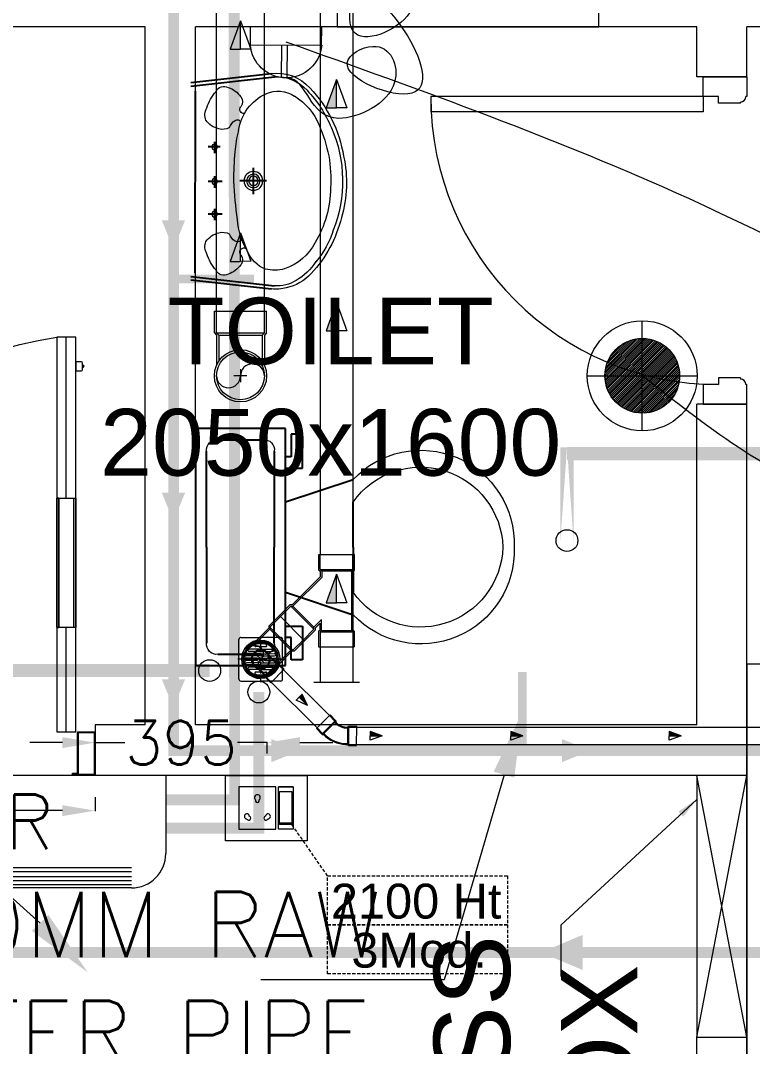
# Model space of a CAD drawing. Extents: x 3505867 to 4040009, y -660366 to -590408.
# Drawn here: x 3517798 to 3519477, y -598861 to -596509 of the extents above; entities that cross this region are included whole.
import ezdxf
from ezdxf import colors
from ezdxf.entities.mleader import LeaderData, LeaderLine
from ezdxf.math import Vec2, Vec3

# ---------------------------------------------------------------- set-up
doc = ezdxf.new("R2010")
doc.units = 0
doc.header["$LTSCALE"] = 6
doc.header["$MEASUREMENT"] = 0
for name, pattern in [('1', [0]), ('AI9-LType1', [1.875, 1.25, -0.625]), ('CENTER2', [1.125, 0.75, -0.125, 0.125, -0.125]), ('CONTINU', [0]), ('DASHED2', [0.375, 0.25, -0.125])]:
    doc.linetypes.add(name, pattern=pattern)
doc.layers.get('0').update_dxf_attribs({"linetype": 'CONTINUOUS', "lineweight": 0})
doc.layers.get('Defpoints').update_dxf_attribs({"linetype": 'CONTINUOUS', "lineweight": 0})
for name, color, linetype, lineweight in [('22-FTfix', 8, 'CONTINUOUS', 0), ('DIM', 7, 'CONTINUOUS', 0), ('DOOR', 44, 'CONTINUOUS', 0), ('ELE- DBS', 1, 'CONTINUOUS', 0), ('ELE-12W LED', 1, 'CONTINUOUS', 0), ('ELE-CABLE TRAY', 31, 'CONTINUOUS', 0), ('ELE-EXHAUST FAN', 10, 'CONTINUOUS', 0), ('ELE. DB', 1, 'CONTINUOUS', 0), ('HVAC_HI-WALL_1.5TR', 5, 'CONTINUOUS', 0), ('HVAC_HI_WALL_1TR', 1, 'CONTINUOUS', 0), ('M HVAC HIGH WALL UNIT', 3, 'CONTINUOUS', 0), ('MEP_HVAC_COPPER_PIPE', 5, 'CONTINUOUS', 0), ('MEP_HVAC_DRAIN_PIPE', 7, 'CONTINUOUS', 0), ('MEP_HVAC_TEXT', 7, 'CONTINUOUS', 0), ('PHE-SP', 1, 'CONTINUOUS', 0), ('phe-text', 1, 'CONTINUOUS', 0), ('PL- WASTE PIPE', 6, 'CONTINUOUS', 0), ('PL-SOFT  WATER SUPPLY PIPE', 162, 'CONTINUOUS', 0), ('PL-SOIL PIPE', 1, 'CONTINUOUS', 0), ('PL-WATER PIPING', 1, 'CONTINUOUS', 0), ('Single Leaf Door', 4, 'CONTINUOUS', 0), ('TEXT', 5, 'CONTINUOUS', 0), ('WALL', 10, 'CONTINUOUS', 0), ('WIN', 151, 'CONTINUOUS', 0), ('Window', 161, 'CONTINUOUS', 0)]:
    doc.layers.add(name, color=color, linetype=linetype, lineweight=lineweight)
for name, color, linetype, lineweight, true_color in [('CFT_LOOPING', 7, '1', 0, 0xd6d600), ('ELE-6A AC SOCKET', 7, 'CONTINUOUS', 0, 0x00ceb6), ('ELE-LIGHTING WIRING', 7, 'CONTINUOUS', 0, 0x63d7b6)]:
    doc.layers.add(name, color=color, linetype=linetype, lineweight=lineweight, true_color=true_color)
doc.layers.add('FA-LOOPING', color=200, linetype='CONTINUOUS')
doc.styles.add('ARIAL', font='arial.ttf')
doc.styles.add('ROMANS', font='romans.shx')
doc.styles.get("Standard").update_dxf_attribs({"font": 'SIMPLEX'})
doc.styles.add('VERDANA', font='verdana.ttf')
doc.dimstyles.new('AEPL1', dxfattribs={"dimtxt": 100, "dimasz": 75, "dimexe": 1.25, "dimexo": 50, "dimtad": 0, "dimdec": 0, "dimtxsty": 'ROMANS', "dimcen": 2.5, "dimclrd": 7, "dimclre": 7, "dimadec": 0, "dimazin": 0, "dimtfac": 1, "dimtdec": 0, "dimtmove": 0, "dimatfit": 3, "dimfxl": 1, "dimlwd": 0, "dimlwe": 0, "dimarcsym": 0})
doc.dimstyles.new('TEXT', dxfattribs={"dimscale": 0, "dimtxt": 500, "dimasz": 100, "dimexe": 75, "dimexo": 100, "dimgap": 50, "dimtad": 0, "dimdec": 0, "dimzin": 0, "dimdsep": 46, "dimtxsty": 'ARIAL', "dimblk": 'OBLIQUE', "dimcen": 0.09, "dimdle": 100, "dimclrd": 256, "dimclre": 256, "dimclrt": 6, "dimadec": 0, "dimazin": 0, "dimtfac": 1, "dimtdec": 0, "dimtofl": 0, "dimtmove": 2, "dimatfit": 3, "dimfxl": 1, "dimfrac": 2, "dimtolj": 1, "dimtzin": 0, "dimarcsym": 0})

# ---------------------------------------------------------------- blocks, each defined once
blk = doc.blocks.new('750')
at = {"layer": 'DOOR'}
for p, q in [((-50, 705), (-47.5, 705)), ((-35, 690), (-35, 692.5)), ((50, 45), (50, 80)), ((50, 80), (675, 80)), ((675, 45), (675, 80)), ((-35, 60), (-35, 57.5)), ((-50, 45), (-47.5, 45)), ((50, 45), (675, 45))]:
    blk.add_line(p, q, dxfattribs=at)
for points in [[(15, 690), (15, 705), (50, 705), (50, 750), (-50, 750), (-50, 705)], [(-35, 690), (15, 690)], [(15, 60), (15, 45), (50, 45), (50, 0), (-50, 0), (-50, 45)], [(-35, 60), (15, 60)]]:
    blk.add_lwpolyline(points, dxfattribs=at)
for centre, start, end in [((-35, 705), 180, 270), ((-35, 45), 90, 180)]:
    blk.add_arc(centre, 12.5, start, end, dxfattribs=at)
at = {"layer": 'DOOR', "color": 145}
blk.add_arc((15, 45), 660, 0, 90, dxfattribs=at)
blk = doc.blocks.new('_Oblique')
at = {"color": 0, "linetype": 'ByBlock', "lineweight": -2}
blk.add_line((-0.5, -0.5), (0.5, 0.5), dxfattribs=at)
blk = doc.blocks.new('*D609')
at = {"layer": 'Defpoints', "color": 0, "linetype": 'ByBlock', "transparency": 16777216}
for p in [(-26825, 15699.2), (-25825, 15699.2), (-25825, 15618.3)]:
    blk.add_point(p, dxfattribs=at)
at = {"layer": 'DIM', "color": 7, "linetype": 'ByBlock', "lineweight": 0, "transparency": 16777216}
for p, q in [((-26825, 15649.2), (-26825, 15617.1)), ((-25825, 15649.2), (-25825, 15617.1)), ((-26750, 15618.3), (-26494.7, 15618.3)), ((-25900, 15618.3), (-26155.3, 15618.3))]:
    blk.add_line(p, q, dxfattribs=at)
at = {"layer": 'DIM', "color": 7, "linetype": 'ByBlock', "transparency": 16777216}
for points in [[(-26750, 15630.8), (-26750, 15605.8), (-26825, 15618.3)], [(-25900, 15630.8), (-25900, 15605.8), (-25825, 15618.3)]]:
    blk.add_solid(points, dxfattribs=at)
at = {"layer": 'DIM', "color": 0, "linetype": 'ByBlock', "transparency": 16777216, "insert": (-26325, 15618.3), "char_height": 100, "attachment_point": 5, "style": 'ROMANS'}
blk.add_mtext('1000', dxfattribs=at)
blk = doc.blocks.new('1000x2100x100 SD')
at = {"layer": 'Single Leaf Door'}
for points in [[(44.2, 338.9), (49.1, 338.9), (49.1, 635.4), (44.2, 635.4)], [(87.8, 635.4), (82.8, 635.4), (82.8, 338.9), (87.8, 338.9)]]:
    blk.add_hatch(color=6, dxfattribs=at).paths.add_polyline_path(points)
at = {"layer": 'Single Leaf Door', "color": 8}
for p, q in [((44.2, 100), (44.2, 1004.2)), ((44.2, 1004.2), (87.8, 1004.2)), ((66, 635.4), (66, 1004.2)), ((87.8, 1004.2), (87.8, 100)), ((29.8, 946.7), (29.8, 928.8)), ((44.2, 948.7), (31.7, 948.7)), ((44.2, 948.7), (44.2, 926.8)), ((31.7, 926.8), (44.2, 926.8)), ((66, 100), (66, 338.9)), ((0, 100), (0, 0)), ((40.2, 100), (0, 100)), ((2, 98), (2, 2)), ((38.2, 98), (2, 98)), ((38.2, 3), (38.2, 98)), ((40.2, 5), (40.2, 100)), ((87.8, 100), (44.2, 100)), ((959.8, 5), (959.8, 100)), ((959.8, 100), (1000, 100)), ((961.8, 3), (961.8, 98)), ((961.8, 98), (998, 98)), ((998, 98), (998, 2)), ((1000, 100), (1000, 0)), ((0, 0), (40.2, 0)), ((2, 2), (40.2, 2)), ((50.1, 3), (38.2, 3)), ((52.1, 5), (40.2, 5)), ((40.2, 2), (50.1, 2)), ((40.2, 0), (52.1, 0)), ((50.1, 2), (50.1, 3)), ((52.1, 0), (52.1, 5)), ((947.9, 5), (959.8, 5)), ((947.9, 0), (947.9, 5)), ((959.8, 0), (947.9, 0)), ((949.9, 3), (961.8, 3)), ((949.9, 2), (949.9, 3)), ((959.8, 2), (949.9, 2)), ((998, 2), (959.8, 2)), ((1000, 0), (959.8, 0))]:
    blk.add_line(p, q, dxfattribs=at)
at = {"layer": 'Single Leaf Door', "color": 6}
for p, q in [((87.8, 635.4), (44.2, 635.4)), ((44.2, 635.4), (44.2, 338.9)), ((49.1, 338.9), (49.1, 635.4)), ((82.8, 338.9), (82.8, 635.4)), ((87.8, 338.9), (87.8, 635.4)), ((44.2, 338.9), (87.8, 338.9))]:
    blk.add_line(p, q, dxfattribs=at)
at = {"layer": 'Single Leaf Door', "color": 6, "ltscale": 100}
blk.add_line((82.8, 635.4), (82.8, 338.9), dxfattribs=at)
at = {"layer": 'Single Leaf Door', "color": 6}
for points in [[(44.2, 635.4), (44.2, 338.9), (49.1, 338.9), (49.1, 635.4), (44.2, 635.4)], [(87.8, 635.4), (87.8, 338.9), (82.8, 338.9), (82.8, 635.4), (87.8, 635.4)]]:
    blk.add_lwpolyline(points, dxfattribs=at)
at = {"layer": 'Single Leaf Door', "ltscale": 5000}
blk.add_lwpolyline([(44.2, 635.4), (44.2, 338.9), (49.1, 338.9), (49.1, 635.4), (44.2, 635.4)], dxfattribs=at)
at = {"layer": 'Single Leaf Door', "color": 8}
for centre, radius, start, end in [((-69.3, -19.8), 1036, 6.6418, 81.2791), ((29.8, 937.7), 3.72, 90, 270), ((31.7, 946.7), 1.98, 90, 180), ((31.7, 928.8), 1.98, 180, 270)]:
    blk.add_arc(centre, radius, start, end, dxfattribs=at)
blk = doc.blocks.new('rhej')
at = {"color": 8, "lineweight": 25}
for p, q in [((271.6, 188.9), (271.6, 266.4)), ((271.6, 266.4), (297.5, 266.4)), ((297.5, 266.4), (297.5, 214.7)), ((310.4, 279.4), (310.4, -263.7)), ((517.3, 279.4), (310.4, 279.4)), ((517.3, 7.8), (517.3, 279.4)), ((465.6, 253.5), (362.2, 253.5)), ((297.5, 214.7), (310.4, 214.7)), ((336.3, 227.7), (336.3, 7.8)), ((491.5, 7.8), (491.5, 227.7)), ((310.4, 188.9), (271.6, 188.9)), ((310.4, 111.3), (155.3, 163)), ((155.3, 7.8), (155.3, 111.3)), ((155.3, 7.8), (155.3, -95.6)), ((336.3, -212), (336.3, 7.8)), ((491.5, 7.8), (491.5, -212)), ((517.3, -263.7), (517.3, 7.8)), ((310.4, -95.6), (155.3, -147.3)), ((271.6, -173.2), (271.6, -250.8)), ((310.4, -173.2), (271.6, -173.2)), ((297.5, -250.8), (297.5, -199.1)), ((297.5, -199.1), (310.4, -199.1)), ((271.6, -250.8), (297.5, -250.8)), ((465.6, -237.9), (362.2, -237.9)), ((310.4, -263.7), (517.3, -263.7))]:
    blk.add_line(p, q, dxfattribs=at)
at = {"color": 8, "extrusion": (0, 0, -1)}
for centre, major_axis, start_param, end_param in [((0, 15.7), (151.4, -151.4), 2.319632, 4.738539), ((358.9, 230.9), (-16.2, -16.2), 0.643501, 2.498091), ((468.8, 230.9), (16.2, -16.2), 3.785094, 5.639684), ((0.9, 2.3), (-133.6, -133.6), 0.814663, 3.31238), ((0, 0), (-151.4, -151.4), 4.686239, 7.105146), ((0.9, 13.4), (-133.6, -133.6), 4.541602, 7.039318), ((358.9, -215.2), (-16.2, -16.2), -0.927295, 0.927295), ((468.8, -215.2), (16.2, -16.2), 5.35589, 7.21048)]:
    blk.add_ellipse(centre, major_axis=major_axis, ratio=1, start_param=start_param, end_param=end_param, dxfattribs=at)
blk = doc.blocks.new('u46')
at = {"color": 8, "lineweight": 25}
for p, q in [((-10.2, 228.4), (174.5, 249.1)), ((-10.2, 220.4), (181.2, 241.9)), ((-0.6, -208.9), (0.6, 208.9)), ((56.5, 80.8), (29.2, 80.8)), ((44.2, 92.9), (44.2, 66.7)), ((133.1, -27.2), (133.1, 33.1)), ((61.7, 1.6), (29.2, 1.6)), ((44.2, 13.7), (44.2, -12.6)), ((163.2, 3), (101.8, 3)), ((44.2, -61.1), (44.2, -87.4)), ((61.7, -73.2), (29.2, -73.2)), ((-10.2, -216.1), (181.2, -237.6)), ((-10.2, -224.1), (174.5, -244.8))]:
    blk.add_line(p, q, dxfattribs=at)
at = {"color": 8, "extrusion": (0, 0, -1)}
for centre, major_axis, start_param, end_param in [((187.7, 150.5), (0, 99.5), -0.132539, 0.848731), ((185.8, 147.6), (0.1, 94.4), -0.049658, 0.838116), ((65.8, 198.9), (0, 20.7), -1.101507, 0.481509), ((57.5, 163.3), (-0.3, 56.9), 0.324902, 0.965135), ((189.6, 137.7), (0, 70.9), -0.405199, 0.56573), ((49.5, 13.5), (-0.1, 293.9), 0.809856, 1.41441), ((144.8, 128.2), (1.1, 126.1), -1.238036, -0.892193), ((208, 103.4), (0, 109.8), -1.431017, -0.436146), ((90.3, 184.5), (0, 17.9), 0.880684, 2.260744), ((153.9, 79), (-0.2, 139.7), 0.557563, 1.193786), ((57.3, 20.1), (0, 275.4), 0.806541, 1.180915), ((56, 154.5), (0, 34), 4.33982, 5.202657), ((110.3, 167.2), (-6.08, 6.08), 4.867594, 6.265028), ((64.6, 170.4), (0.3, 49.2), 3.359735, 4.09512), ((104.1, 117.8), (-0.2, 26.8), -1.278641, -0.487266), ((96.3, 135.9), (0, 7.39), -0.727724, 1.373337), ((110.5, 165), (5.47, 5.47), 2.097053, 3.541809), ((62.5, 153), (0, 31.9), 2.620328, 3.422401), ((387.1, 47.9), (-0.3, 296.4), -1.495794, -1.328336), ((13.1, 6.8), (0, 297.5), 1.141495, 1.637774), ((35, 2.5), (0, 302.7), 1.155365, 1.952189), ((44.2, 80.8), (0.02, 6.43), 3.139035, 9.42222), ((820.2, -1), (0.1, 732.1), -1.56667, -1.474079), ((72.5, -1.7), (-0.1, 274.2), 1.346594, 1.865175), ((133.1, 3), (0, 21.6), 3.141254, 9.424439), ((44.2, 1.6), (0.08, 6.43), 3.12883, 9.412015), ((888.1, 36.7), (0.8, 800.7), 4.558159, 4.668067), ((133.1, 3), (-0.1, 15.5), 3.145308, 9.428493), ((133.1, 3), (0, 10.9), 3.142047372431534, 9.42523267961112), ((62.5, -10.9), (0, 247.5), 1.579809, 2.112792), ((44.2, -73.2), (0.02, 6.43), 3.139035, 9.42222), ((263.1, -73.7), (0.1, 166.8), 4.181112, 4.641559), ((56.1, -13.3), (0.2, 287), 1.808981, 2.322804), ((64.6, -163.9), (0.1, 49.2), -0.960797, -0.225412), ((62.5, -146.6), (-0.1, 31.9), -0.276767, 0.525307), ((124.5, -51.6), (-0.2, 200.3), 1.868215, 2.281789), ((56, -148.1), (0, 34), 4.222121, 5.084958), ((104.1, -111.4), (0.2, 26.8), 3.628858, 4.420234), ((96.6, -128.2), (-0.03, 8.55), 1.455188, 3.796569), ((163.1, -79.8), (0.2, 126), 2.054055, 2.802751), ((144.8, -121.8), (-0.3, 126.1), 4.027191, 4.373034), ((110.3, -160.8), (-6.08, 6.08), 4.730546, 6.12798), ((111.3, -159.3), (6.17, 6.17), 4.354779, 6.027124), ((192.6, -126.1), (0, 80.1), 3.554495, 4.299548), ((90.3, -178.1), (0, 17.9), 0.880848, 2.260908), ((171.7, -117.2), (-0.1, 123.1), 2.127435, 2.640092), ((65.8, -192.5), (0, 20.7), 2.661884, 4.2449), ((57.5, -156.9), (0.3, 56.9), 2.176458, 2.816691), ((181.2, -107), (0, 94.7), 2.890537, 3.362984), ((187.2, -138.1), (-0.1, 106), 2.310552, 2.942572), ((188.2, -159.7), (0, 78.1), 2.562376, 3.231693), ((184.7, -162.2), (-0.1, 83.2), 2.850118, 3.264751)]:
    blk.add_ellipse(centre, major_axis=major_axis, ratio=1, start_param=start_param, end_param=end_param, dxfattribs=at)
blk = doc.blocks.new('EQ2WE')
at = {"layer": 'ELE-6A AC SOCKET', "lineweight": 0}
for p, q in [((-98.7, 169.5), (-215.4, 169.5)), ((-215.4, 169.5), (-215.4, 36.3)), ((-98.7, 36.3), (-98.7, 169.5)), ((-91, 36.3), (-91, 169.5)), ((-91, 169.5), (-44.6, 169.5)), ((-44.6, 169.5), (-91, 169.5)), ((-44.6, 169.5), (-44.6, 36.3)), ((-44.6, 169.5), (-44.6, 36.3)), ((-87.1, 50.8), (-87.1, 155)), ((-87.1, 155), (-48.5, 155)), ((-48.5, 155), (-48.5, 50.8)), ((-215.4, 36.3), (-98.7, 36.3)), ((-44.6, 36.3), (-91, 36.3)), ((-48.5, 55.5), (-87.1, 55.5)), ((-48.5, 50.8), (-87.1, 50.8))]:
    blk.add_line(p, q, dxfattribs=at)
blk.add_lwpolyline([(0, 0), (-257.3, 0), (-257.3, 205.9), (0, 205.9)], close=True, dxfattribs=at)
for centre, radius, start, end in [((-157.1, 135.8), 9.08, 307.1584, 232.8416), ((-157.1, 126.7), 5.79, 161.4031, 18.5969), ((-190.3, 76.9), 7.83, 5.2689, 272.51), ((-184.2, 71.6), 6.31, 202.6838, 75.0951), ((-130, 71.6), 6.31, 104.9049, 337.3162), ((-123.8, 76.9), 7.83, 267.49, 174.7311)]:
    blk.add_arc(centre, radius, start, end, dxfattribs=at)
blk = doc.blocks.new('*D448')
at = {"layer": 'Defpoints', "color": 0, "linetype": 'ByBlock', "transparency": 16777216}
for p in [(8374.9, 15539), (7980, 15464), (8374.9, 15464)]:
    blk.add_point(p, dxfattribs=at)
at = {"layer": 'ELE-CABLE TRAY', "color": 7, "linetype": 'ByBlock', "lineweight": 0, "transparency": 16777216}
for p, q in [((7905, 15539), (7830, 15539)), ((7980, 15514), (7980, 15540.3)), ((7980, 15539), (8048.3, 15539)), ((8374.9, 15539), (8306.7, 15539)), ((8374.9, 15514), (8374.9, 15540.3)), ((8449.9, 15539), (8524.9, 15539))]:
    blk.add_line(p, q, dxfattribs=at)
at = {"layer": 'ELE-CABLE TRAY', "color": 7, "linetype": 'ByBlock', "transparency": 16777216}
for points in [[(7905, 15526.5), (7905, 15551.5), (7980, 15539)], [(8449.9, 15551.5), (8449.9, 15526.5), (8374.9, 15539)]]:
    blk.add_solid(points, dxfattribs=at)
at = {"layer": 'ELE-CABLE TRAY', "color": 0, "linetype": 'ByBlock', "transparency": 16777216, "insert": (8177.5, 15539), "char_height": 100, "attachment_point": 5, "style": 'ROMANS'}
blk.add_mtext('395', dxfattribs=at)
blk = doc.blocks.new('RISER UP 100')
at = {"color": 0, "linetype": 'Continuous'}
for p, q in [((-98.5, 60), (-148.5, 60)), ((-148.5, -60), (-148.5, 60)), ((-98.5, 60), (-93.5, 55)), ((-93.5, 55), (-24, 55)), ((-98.5, -60), (-148.5, -60)), ((-98.5, -60), (-93.5, -55)), ((-93.5, -55), (-24, -55))]:
    blk.add_line(p, q, dxfattribs=at)
at = {"color": 8, "linetype": 'Continuous', "lineweight": 0, "ltscale": 0.005}
for p, q in [((-98.5, 55), (-148.5, 55)), ((-98.5, -55), (-98.5, 55)), ((-98.5, 55), (-93.5, 50)), ((-93.5, -50), (-93.5, 50)), ((-93.5, 50), (-33.2, 50)), ((-98.5, -55), (-148.5, -55)), ((-98.5, -55), (-93.5, -50)), ((-93.5, -50), (-33.2, -50))]:
    blk.add_line(p, q, dxfattribs=at)
at = {"color": 8, "linetype": 'CENTER2', "lineweight": 0}
for p, q in [((-15, 0), (15, 0)), ((0, 15), (0, -15))]:
    blk.add_line(p, q, dxfattribs=at)
at = {"color": 0, "linetype": 'Continuous'}
blk.add_circle((0, 0), 60, dxfattribs=at)
at = {"color": 8, "linetype": 'Continuous', "lineweight": 0, "ltscale": 0.005}
blk.add_circle((0, 0), 55, dxfattribs=at)
at = {"color": 8, "linetype": 'Continuous', "lineweight": 0}
for centre, start, end in [((0, 27.5), 90, 270), ((0, -27.5), 270, 90)]:
    blk.add_arc(centre, 27.5, start, end, dxfattribs=at)
blk = doc.blocks.new('A$C0B1B3CFA')
at = {"layer": 'PHE-SP'}
h = blk.add_hatch(color=7, dxfattribs=at)
h.dxf.hatch_style = 1
h.paths.add_polyline_path([(-0.0495, 0.0226), (-0.0495, 0), (0.0124, 0)])
at = {"layer": 'PHE-SP', "color": 7}
for points in [[(-0.0495, 0), (0.0124, 0), (-0.0495, 0.0226), (-0.0495, 0)], [(-0.0495, 0), (0.0124, 0), (-0.0495, -0.0226), (-0.0495, 0)]]:
    blk.add_lwpolyline(points, dxfattribs=at)
blk = doc.blocks.new('Z$W@#3BD47561')
at = {"layer": 'PHE-SP', "xscale": 49.00933755098914, "yscale": 49.00933755098914, "zscale": 49.00933755098914, "rotation": 270}
blk.add_blockref('A$C0B1B3CFA', (0, 0), dxfattribs=at)
blk = doc.blocks.new('Z$W@#4AA511D8')
at = {"layer": 'phe-text', "linetype": 'ByBlock', "lineweight": -2, "ltscale": 0.5, "xscale": 0.0244727334018079, "yscale": 0.0244727334018079, "zscale": 0.0244727334018079, "rotation": 270}
blk.add_blockref('Z$W@#3BD47561', (0.0148, 0), dxfattribs=at)
blk = doc.blocks.new('A$C525867A1')
at = {"layer": '22-FTfix', "color": 1, "lineweight": 0}
for p, q in [((-3.7, 76.6), (-40.1, 40.1)), ((76.4, 3.7), (3.3, 76.6)), ((-76.6, 3.5), (-40.1, 40.1)), ((42, 42.1), (-42, -42.1)), ((-3.5, -76.4), (-76.6, -3.4)), ((76.4, -3.3), (39.9, -39.8)), ((3.4, -76.4), (39.9, -39.8))]:
    blk.add_line(p, q, dxfattribs=at)
at = {"layer": '22-FTfix', "color": 1, "linetype": 'AI9-LType1', "lineweight": 0}
blk.add_line((42, -41.9), (-42.2, 42.1), dxfattribs=at)
at = {"layer": '22-FTfix', "color": 3, "lineweight": 0}
for p, q in [((-23.3, 23.2), (-14.1, 32.4)), ((-18.4, 18.3), (2.7, 39.5)), ((-14.5, 14.5), (6.6, 35.7)), ((-10.4, 10.4), (15, 35.8)), ((-6.5, 6.5), (18.9, 32)), ((5.2, 9.3), (24.6, 28.7)), ((-18.4, 18.3), (-39.5, -2.8)), ((-10.4, 10.4), (-35.8, -15.1)), ((-14.5, 14.5), (-35.7, -6.6)), ((-23.3, 23.2), (-32.4, 14)), ((-6.5, 6.5), (-31.9, -18.9)), ((-1.9, 1.2), (-1.5, 1.5)), ((-1.4, 0.7), (-1.9, 1.2)), ((-1.2, 1.9), (-1.5, 1.5)), ((-0.7, 1.4), (-1.2, 1.9)), ((1.2, 1.9), (0.7, 1.4)), ((1.9, 1.2), (1.2, 1.9)), ((1.9, 1.2), (1.4, 0.7)), ((6.5, -6.5), (31.9, 18.9)), ((9.2, 5.2), (28.6, 24.6)), ((10.4, -10.4), (35.8, 15.1)), ((14.5, -14.5), (35.7, 6.6)), ((18.4, -18.3), (39.5, 2.8)), ((-9.2, -5.2), (-28.6, -24.6)), ((-5.2, -9.3), (-24.6, -28.7)), ((6.5, -6.5), (-18.9, -32)), ((10.4, -10.4), (-15, -35.8)), ((14.5, -14.5), (-6.6, -35.7)), ((18.4, -18.3), (-2.7, -39.5)), ((-1.9, -1.2), (-1.4, -0.7)), ((-1.2, -1.9), (-1.9, -1.2)), ((-1.2, -1.9), (-0.7, -1.4)), ((1.2, -1.9), (0.7, -1.4)), ((1.2, -1.9), (1.5, -1.5)), ((1.9, -1.2), (1.4, -0.7)), ((1.9, -1.2), (1.5, -1.5)), ((23.3, -23.2), (14.1, -32.4)), ((23.3, -23.2), (32.4, -14))]:
    blk.add_line(p, q, dxfattribs=at)
at = {"layer": '22-FTfix', "color": 1, "lineweight": 0}
blk.add_circle((-0.1, 0.1), 49.4, dxfattribs=at)
at = {"layer": '22-FTfix', "color": 3, "lineweight": 0}
for centre, radius in [((0, 0), 45.2), ((-0.1, -0.1), 44.9), ((0, 0), 4.18), ((0, 0), 3.93)]:
    blk.add_circle(centre, radius, dxfattribs=at)
at = {"layer": '22-FTfix', "color": 1, "lineweight": 0}
for points in [[(-35.3, 35.2), (-15.9, 54.6), (15.5, 54.6), (35, 35.3), (54.4, 15.9), (54.4, -15.6), (35, -35)], [(-35.3, 35.2), (-54.6, 15.8), (-54.6, -15.7), (-35.2, -35), (-15.8, -54.4), (15.7, -54.4), (35, -35)]]:
    blk.add_open_spline(points, degree=3, knots=[0, 0, 0, 0, 1, 1, 1, 2, 2, 2, 2], dxfattribs=at)
for points in [[(3.3, 76.6), (1.4, 78.5), (-1.8, 78.5), (-3.7, 76.6)], [(-76.6, 3.5), (-78.5, 1.6), (-78.5, -1.5), (-76.6, -3.4)], [(76.4, -3.3), (78.3, -1.4), (78.3, 1.8), (76.4, 3.7)], [(-3.5, -76.4), (-1.6, -78.3), (1.5, -78.3), (3.4, -76.4)]]:
    blk.add_open_spline(points, degree=3, dxfattribs=at)
at = {"layer": '22-FTfix', "color": 3, "lineweight": 0}
for points in [[(-28.7, 28.6), (-32, 25.3), (-34.8, 21.4), (-36.8, 17.1)], [(-17.2, 36.7), (-21.4, 34.7), (-25.3, 32), (-28.7, 28.6)], [(-1.4, -0.7), (-1, -0.3), (-1, 0.3), (-1.4, 0.7)], [(-0.7, 1.4), (-0.3, 1), (0.3, 1), (0.7, 1.4)], [(1.4, 0.7), (1, 0.3), (1, -0.3), (1.4, -0.7)], [(0.7, -1.4), (0.3, -1), (-0.3, -1), (-0.7, -1.4)], [(28.7, -28.6), (32, -25.3), (34.8, -21.4), (36.8, -17.1)], [(17.2, -36.7), (21.4, -34.7), (25.3, -32), (28.7, -28.6)]]:
    blk.add_open_spline(points, degree=3, dxfattribs=at)
for points in [[(-14.1, 32.4), (-13, 33.4), (-13, 35.2), (-14.1, 36.2), (-14.9, 37), (-16.1, 37.2), (-17.2, 36.7)], [(6.6, 35.7), (7.6, 36.7), (7.6, 38.5), (6.6, 39.5), (5.5, 40.6), (3.8, 40.6), (2.7, 39.5)], [(18.9, 32), (19.9, 33), (19.9, 34.8), (18.9, 35.8), (17.8, 36.9), (16.1, 36.9), (15, 35.8)], [(28.6, 24.6), (29.7, 25.7), (29.7, 27.6), (28.6, 28.7), (27.5, 29.8), (25.7, 29.8), (24.6, 28.7)], [(-36.8, 17.1), (-37.4, 15.7), (-36.8, 14.1), (-35.5, 13.5), (-34.4, 13), (-33.2, 13.2), (-32.4, 14)], [(5.2, 9.3), (4.1, 8.1), (4.1, 6.3), (5.2, 5.2), (6.3, 4.1), (8.1, 4.1), (9.2, 5.2)], [(35.8, 15.1), (36.8, 16.2), (36.8, 17.9), (35.8, 18.9), (34.7, 20), (33, 20), (31.9, 18.9)], [(39.5, 2.8), (40.6, 3.9), (40.5, 5.6), (39.5, 6.6), (38.4, 7.7), (36.7, 7.7), (35.7, 6.6)], [(-39.5, -2.8), (-40.6, -3.9), (-40.5, -5.6), (-39.5, -6.6), (-38.4, -7.7), (-36.7, -7.7), (-35.7, -6.6)], [(-35.8, -15.1), (-36.8, -16.2), (-36.8, -17.9), (-35.8, -18.9), (-34.7, -20), (-33, -20), (-31.9, -18.9)], [(-28.6, -24.6), (-29.7, -25.7), (-29.7, -27.6), (-28.6, -28.7), (-27.5, -29.8), (-25.7, -29.8), (-24.6, -28.7)], [(-5.2, -9.3), (-4.1, -8.1), (-4.1, -6.3), (-5.2, -5.2), (-6.3, -4.1), (-8.1, -4.1), (-9.2, -5.2)], [(36.8, -17.1), (37.4, -15.7), (36.8, -14.1), (35.5, -13.5), (34.4, -13), (33.2, -13.2), (32.4, -14)], [(-18.9, -32), (-19.9, -33), (-19.9, -34.8), (-18.9, -35.8), (-17.8, -36.9), (-16.1, -36.9), (-15, -35.8)], [(-6.6, -35.7), (-7.6, -36.7), (-7.6, -38.4), (-6.6, -39.5), (-5.5, -40.6), (-3.8, -40.6), (-2.7, -39.5)], [(14.1, -32.4), (13, -33.4), (13, -35.1), (14.1, -36.2), (14.9, -37), (16.1, -37.2), (17.2, -36.7)]]:
    blk.add_open_spline(points, degree=3, knots=[0, 0, 0, 0, 1, 1, 1, 2, 2, 2, 2], dxfattribs=at)
blk = doc.blocks.new('G$C6D3250BF')
at = {"layer": 'PL- WASTE PIPE', "linetype": 'ByBlock', "ltscale": 5, "xscale": -0.08841918452952499, "yscale": 0.08841918454157253, "zscale": 0.08841918448567115, "rotation": 225.0593839872961}
blk.add_blockref('A$C525867A1', (0, 0), dxfattribs=at)
blk = doc.blocks.new('Y 100x100')
at = {"color": 0, "linetype": 'Continuous'}
for p, q in [((-60, 159.9), (-60, 212)), ((-60, 212), (60, 212)), ((60, 159.9), (60, 212)), ((-107.5, 192.3), (-192.3, 107.5)), ((-70.7, 155.5), (-107.5, 192.3)), ((-70.7, 155.5), (-70.7, 148.4)), ((-70.7, 148.4), (-55, 132.8)), ((-60, 159.9), (-55, 154.9)), ((-55, 154.9), (-55, 132.8)), ((60, 159.9), (55, 154.9)), ((55, -40.9), (55, 154.9)), ((-155.5, 70.7), (-192.3, 107.5)), ((-155.5, 70.7), (-148.4, 70.7)), ((-55, -22.8), (-148.4, 70.7)), ((-55, -40.9), (-55, -22.8)), ((-60, -45.9), (-55, -40.9)), ((-60, -45.9), (-60, -98)), ((60, -45.9), (55, -40.9)), ((60, -45.9), (60, -98)), ((-60, -98), (60, -98))]:
    blk.add_line(p, q, dxfattribs=at)
at = {"color": 8, "linetype": 'Continuous', "lineweight": 0, "ltscale": 0.005}
for p, q in [((-55, 162), (-55, 212)), ((55, 162), (55, 212)), ((-75.7, 153.4), (-111, 188.8)), ((-75.7, 153.4), (-153.4, 75.7)), ((-75.7, 146.4), (-146.4, 75.7)), ((-75.7, 153.4), (-75.7, 146.4)), ((-50, 120.7), (-75.7, 146.4)), ((-55, 162), (55, 162)), ((-55, 162), (-50, 157)), ((-50, 157), (50, 157)), ((-50, 157), (-50, 120.7)), ((55, 162), (50, 157)), ((50, -43), (50, 157)), ((-153.4, 75.7), (-188.8, 111)), ((-153.4, 75.7), (-146.4, 75.7)), ((-50, -20.7), (-146.4, 75.7)), ((-50, -43), (-50, -20.7)), ((-55, -48), (-50, -43)), ((-55, -48), (-55, -98)), ((-55, -48), (55, -48)), ((-50, -43), (50, -43)), ((55, -48), (50, -43)), ((55, -48), (55, -98))]:
    blk.add_line(p, q, dxfattribs=at)
blk = doc.blocks.new('G$CD0CCB6FA')
at = {"layer": 'PL- WASTE PIPE', "linetype": 'ByBlock', "ltscale": 5, "xscale": -0.6818181818227729, "yscale": 0.6818181811664562, "zscale": 0.6818181819633459, "rotation": 359.9085631603119}
blk.add_blockref('Y 100x100', (-37.4, 66.9), dxfattribs=at)
blk = doc.blocks.new('100 ELBOW')
at = {"color": 0, "linetype": 'Continuous'}
for p, q in [((-77.3, 0.5), (-85.9, -8)), ((72.2, 60.9), (66.6, 55.2)), ((72.2, 60.9), (123.7, 60.9)), ((123.7, 60.9), (123.7, -60.9)), ((-94.1, -8), (-130.6, -44.4)), ((-130.6, -44.4), (-44.4, -130.6)), ((-94.1, -8), (-85.9, -8)), ((72.2, -60.9), (66.4, -55.1)), ((72.2, -60.9), (123.7, -60.9)), ((-8, -94.1), (-44.4, -130.6)), ((-0.4, -78.2), (-8, -85.8)), ((-8, -94.1), (-8, -85.8))]:
    blk.add_line(p, q, dxfattribs=at)
at = {"color": 8, "linetype": 'Continuous', "lineweight": 0, "ltscale": 0.005}
for p, q in [((68.7, -49.1), (68.7, 49.1)), ((74.6, 55), (68.9, 49.3)), ((74.6, -55), (74.6, 55)), ((74.6, 55), (123.7, 55)), ((-91.7, -13.9), (-126.4, -48.6)), ((-91.7, -13.9), (-13.9, -91.7)), ((-91.7, -13.9), (-83.3, -13.9)), ((-83.4, -13.9), (-13.9, -83.3)), ((74.6, -55), (68.9, -49.3)), ((74.6, -55), (123.7, -55)), ((-13.9, -91.7), (-48.6, -126.4)), ((-4.5, -73.9), (-13.9, -83.3)), ((-13.9, -91.7), (-13.9, -83.3))]:
    blk.add_line(p, q, dxfattribs=at)
at = {"color": 8, "linetype": 'Continuous', "ltscale": 0.005}
blk.add_line((-72.3, -2.8), (-73.3, -3.7), dxfattribs=at)
at = {"color": 8, "linetype": 'Continuous', "lineweight": 0, "ltscale": 0.005}
for centre, radius, start, end in [((61.5, -148.1), 197.5, 87.86176, 137.18), ((60.9, -147.1), 98.2, 85.3383, 131.76601)]:
    blk.add_arc(centre, radius, start, end, dxfattribs=at)
at = {"color": 0, "linetype": 'Continuous'}
for centre, radius, start, end in [((61.6, -148.2), 203.5, 88.5977, 133.05078), ((60.9, -147.1), 92.3, 86.66432, 131.66432)]:
    blk.add_arc(centre, radius, start, end, dxfattribs=at)
blk = doc.blocks.new('18W LED')
at = {"layer": 'ELE-12W LED'}
h = blk.add_hatch(dxfattribs=at)
h.set_pattern_fill('ANSI31', color=252)
h.set_pattern_definition([(45, (-1135553.9097, 459369.4158), (-2.24506403, 2.24506403), [])])
edge = h.paths.add_edge_path()
edge.add_arc((0, 0), 85.7, 0, 360)
at = {"layer": 'ELE-12W LED', "color": 1}
for p, q in [((0, -126.1), (0, 126.1)), ((-126.1, 0), (126.1, 0))]:
    blk.add_line(p, q, dxfattribs=at)
for radius in [126.1, 85.7]:
    blk.add_circle((0, 0), radius, dxfattribs=at)
blk = doc.blocks.new('A$C44D17E71')
at = {"layer": 'ELE-EXHAUST FAN', "color": 1}
for p, q in [((-13.3, 0.72), (-9.75, 2.1)), ((-9.75, 2.1), (-9.75, -0.48)), ((-13.3, 0.72), (-9.75, -0.48)), ((-0.97, 0.81), (-9.75, 0.81)), ((6.62, -9.32), (4.71, -9.31)), ((4.71, -9.31), (4.71, -16.8)), ((6.59, -16.81), (6.62, -9.32)), ((6.61, -12.95), (10.07, -12.97)), ((6.61, -13.55), (10.06, -13.57)), ((6.59, -16.81), (4.71, -16.8))]:
    blk.add_line(p, q, dxfattribs=at)
blk.add_ellipse((-0.97, 5.64), major_axis=(0, -4.83), ratio=0.36355, dxfattribs=at)
at = {"layer": 'ELE-EXHAUST FAN', "color": 1, "extrusion": (0, 0, -1)}
blk.add_ellipse((-0.97, -4.02), major_axis=(0, 4.83), ratio=0.36355, dxfattribs=at)
blk.add_ellipse((6.31, -13.06), major_axis=(0.02, 3.76), ratio=1, start_param=0.079283, end_param=3.06231, dxfattribs=at)
at = {"layer": 'ELE-EXHAUST FAN', "color": 1}
blk.add_open_spline([(-1.04, 0.81), (-0.79, -0.3), (3.44, 2.5), (7.59, -7.04), (-0.96, -5.98), (5.22, 0.41), (14.27, 3.09), (9.16, -9.39), (5.43, -2.53), (11.73, 0.02), (16.82, -10.79), (10.14, -10.71), (10.07, -12.97)], degree=3, knots=[0, 0, 0, 0, 6.261699, 12.352893, 15.787239, 21.858742, 28.752755, 35.678217, 39.225495, 45.354107, 53.693878, 67.421453, 67.421453, 67.421453, 67.421453], dxfattribs=at)
blk = doc.blocks.new('WETRWER')
at = {"layer": 'ELE-LIGHTING WIRING', "linetype": 'ByBlock'}
for points in [[(-17045, 16387), (-18203.5, 17021.4), (-19127, 17380.2)], [(-17045, 16387), (-17859, 16334.6), (-18310, 16615.2)], [(-21428.3, 12512, 0), (-21969.1, 14800.6), (-20370.1, 15079.2), (-19394, 14636.5, 0)]]:
    blk.add_spline(points, degree=3, dxfattribs=at)
at = {"layer": 'ELE-12W LED', "color": 6}
blk.add_blockref('18W LED', (-18310, 16615.2), dxfattribs=at)
at = {"layer": 'ELE-EXHAUST FAN', "xscale": 21.82094173196808, "yscale": 21.82094173196808, "zscale": 21.82094173196808, "rotation": 270}
blk.add_blockref('A$C44D17E71', (-18842, 17517.9), dxfattribs=at)
blk = doc.blocks.new('DSFREWR')
at = {"layer": 'FA-LOOPING', "linetype": 'ByBlock', "const_width": 25}
blk.add_lwpolyline([(-13398.3, 16264.7), (-15987, 16264.7), (-15987, 15293.2), (-20907, 15293.2), (-20907, 13574.2), (-17185, 13574.2), (-17185, 11719.1), (-8068.5, 11719.1)], dxfattribs=at)
at = {"layer": 'FA-LOOPING', "color": 200, "linetype": 'CONTINU'}
blk.add_lwpolyline([(-18447, 15293.2, 80.4, 0, 0), (-18541.9, 15293.2, 0, 0, 0)], format="xyseb", dxfattribs=at)
blk = doc.blocks.new('HI WALL SPLIT AC UNIT 1TR')
at = {"layer": 'M HVAC HIGH WALL UNIT', "color": 1, "lineweight": 5}
for p, q in [((1294404.3, -128752), (1294404.3, -129681)), ((1294404.3, -128752), (1294583.6, -128752)), ((1294662.3, -128830.7), (1294662.3, -129602.2)), ((1294404.3, -129681), (1294583.6, -129681))]:
    blk.add_line(p, q, dxfattribs=at)
at = {"layer": 'M HVAC HIGH WALL UNIT', "color": 8, "lineweight": 5}
for p, q in [((1294616.1, -128830.7), (1294616.1, -129602.2)), ((1294625.4, -128830.7), (1294625.4, -129602.2)), ((1294636.9, -128830.7), (1294636.9, -129602.2)), ((1294646.2, -128830.7), (1294646.2, -129602.2)), ((1294655.4, -128830.7), (1294655.4, -129602.2))]:
    blk.add_line(p, q, dxfattribs=at)
at = {"layer": 'M HVAC HIGH WALL UNIT', "color": 7, "lineweight": 5}
for p, q in [((1294742.7, -129039.8), (1294673.6, -129117.4)), ((1294742.7, -129349.7), (1294673.6, -129272.1))]:
    blk.add_line(p, q, dxfattribs=at)
at = {"layer": 'M HVAC HIGH WALL UNIT', "color": 1, "lineweight": 5}
for centre, start, end in [((1294583.6, -128830.7), 0, 90), ((1294583.6, -129602.2), 270, 0)]:
    blk.add_arc(centre, 78.8, start, end, dxfattribs=at)
at = {"layer": 'M HVAC HIGH WALL UNIT', "color": 7, "lineweight": 5}
for points in [[(1294760.9, -129058.7), (1294724.5, -129020.9), (1294856.2, -128930.6)], [(1294760.9, -129330.8), (1294724.5, -129368.6), (1294856.2, -129458.9)]]:
    blk.add_solid(points, dxfattribs=at)
blk = doc.blocks.new('HI WALL SPLIT AC UNIT 1.5TR')
at = {"layer": 'HVAC_HI-WALL_1.5TR', "color": 7, "lineweight": 5}
for p, q in [((1295285.1, -129882.4), (1295362.7, -129951.6)), ((1295595, -129882.4), (1295517.4, -129951.6))]:
    blk.add_line(p, q, dxfattribs=at)
at = {"layer": 'HVAC_HI-WALL_1.5TR', "color": 5, "lineweight": 5}
for p, q in [((1295076, -129962.8), (1295847.5, -129962.8)), ((1294997.2, -130220.8), (1294997.2, -130041.6)), ((1295926.2, -130220.8), (1295926.2, -130041.6)), ((1294997.2, -130220.8), (1295926.2, -130220.8))]:
    blk.add_line(p, q, dxfattribs=at)
at = {"layer": 'HVAC_HI-WALL_1.5TR', "color": 8, "lineweight": 5}
for p, q in [((1295076, -129969.7), (1295847.5, -129969.7)), ((1295076, -129979), (1295847.5, -129979)), ((1295076, -129988.2), (1295847.5, -129988.2)), ((1295076, -129999.8), (1295847.5, -129999.8)), ((1295076, -130009), (1295847.5, -130009))]:
    blk.add_line(p, q, dxfattribs=at)
at = {"layer": 'HVAC_HI-WALL_1.5TR', "color": 5, "lineweight": 5}
for centre, start, end in [((1295076, -130041.6), 90, 180), ((1295847.5, -130041.6), 0, 90)]:
    blk.add_arc(centre, 78.8, start, end, dxfattribs=at)
at = {"layer": 'HVAC_HI-WALL_1.5TR', "color": 7, "lineweight": 5}
for points in [[(1295304, -129864.2), (1295266.2, -129900.6), (1295175.9, -129769)], [(1295576.1, -129864.2), (1295613.9, -129900.6), (1295704.2, -129769)]]:
    blk.add_solid(points, dxfattribs=at)
blk = doc.blocks.new('CIVIL IVF')
at = {"layer": 'WALL', "color": 8, "linetype": 'ByBlock'}
for p, q in [((-25710, 17415.2), (-28190, 17415.2)), ((-25710, 15815.2), (-25710, 17415.2)), ((-25595, 15815.2), (-25595, 17415.2)), ((-24445, 17415.2), (-25595, 17415.2)), ((-24445, 17300.2), (-24445, 17415.2)), ((-24330, 17300.2), (-24330, 17415.2)), ((-21065, 17415.2), (-24330, 17415.2)), ((-24330, 17300.2), (-24445, 17300.2)), ((-24445, 15815.2), (-24445, 16550.2)), ((-24330, 16550.2), (-24445, 16550.2)), ((-24330, 15699.2), (-24330, 16550.2)), ((-25710, 15815.2), (-25825, 15815.2)), ((-24445, 15815.2), (-25595, 15815.2)), ((-24445, 15699.2), (-25825, 15699.2)), ((-24445, 14115.2, -101230.8), (-24445, 15099.2, -101230.8)), ((-24330, 14115.2), (-24330, 15099.2))]:
    blk.add_line(p, q, dxfattribs=at)
at = {"layer": 'WALL', "color": 8, "lineweight": 0}
blk.add_line((-25825, 15815.2), (-25825, 15699.2), dxfattribs=at)
at = {"layer": 'WIN', "color": 8, "linetype": 'Continuous'}
for p, q in [((-24330, 15099.2), (-24445, 15699.2)), ((-24445, 15099.2, -101230.8), (-24330, 15699.2))]:
    blk.add_line(p, q, dxfattribs=at)
blk.add_lwpolyline([(-24445, 15099.2), (-24330, 15099.2), (-24330, 15699.2), (-24445, 15699.2)], close=True, dxfattribs=at)
at = {"layer": 'Window', "color": 8, "linetype": 'Continuous'}
blk.add_lwpolyline([(-24670, 17415.2), (-24670, 17645.2), (-25270, 17645.2), (-25270, 17415.2)], close=True, dxfattribs=at)
at = {"layer": 'DOOR', "color": 8, "rotation": 180}
blk.add_blockref('750', (-24380, 17300.2), dxfattribs=at)
at = {"layer": 'Single Leaf Door', "color": 8, "xscale": -1}
blk.add_blockref('1000x2100x100 SD', (-25825, 15699.2), dxfattribs=at)
at = {"layer": 'WALL', "color": 8, "linetype": 'ByBlock'}
blk.add_blockref('u46', (-25595, 17059), dxfattribs=at)
at = {"layer": 'WALL', "color": 8, "linetype": 'ByBlock', "rotation": 180}
blk.add_blockref('rhej', (-25077.7, 16230.3), dxfattribs=at)
at = {"layer": 'DIM', "color": 8, "insert": (-25284.7, 16589.2), "char_height": 153, "width": 1626.956, "attachment_point": 5, "style": 'ARIAL'}
blk.add_mtext('TOILET\\P2050x1600', dxfattribs=at)
at = {"layer": 'DIM', "color": 8, "linetype": 'Continuous', "insert": (-24813.7, 15007.2, -101230.8), "char_height": 175, "width": 1149.25, "attachment_point": 5, "rotation": 90, "style": 'ARIAL'}
blk.add_mtext('PASS BOX', dxfattribs=at)
at = {"layer": 'DIM', "color": 8, "linetype": 'ByBlock'}
dim = blk.add_linear_dim(base=(-25825, 15618.3), p1=(-26825, 15699.2), p2=(-25825, 15699.2), dimstyle='AEPL1', dxfattribs=at)
dim.commit()
dim.dimension.update_dxf_attribs({"geometry": '*D609', "text_midpoint": (-26325, 15618.3)})
at = {"layer": 'WIN', "color": 8, "linetype": 'Continuous'}
blk.add_leader([(-24445, 15644.2, -101230.8), (-24756.5, 15355.6, -101230.8), (-24756.5, 15237.9, -101230.8)], dimstyle='TEXT', override={"dimscale": 1, "dimtxt": 200, "dimasz": 50, "dimfxl": 0.18}, dxfattribs=at)
blk = doc.blocks.new('SFDS')
at = {"layer": 'CFT_LOOPING', "color": 7, "linetype": 'DASHED2', "ltscale": 5}
blk.add_line((8513.3, 15233.7), (8431.4, 15351), dxfattribs=at)
for points in [[(8513.3, 15233.7), (8925.9, 15233.7), (8925.9, 15121.2), (8513.3, 15121.2)], [(8513.3, 15121.2), (8925.9, 15121.2), (8925.9, 15008.7), (8513.3, 15008.7)]]:
    blk.add_lwpolyline(points, close=True, dxfattribs=at)
at = {"layer": 'ELE-6A AC SOCKET', "color": 254, "linetype": 'ByBlock', "xscale": 0.7286145446852714, "yscale": 0.7286145446852714, "zscale": 0.7286145446852714}
blk.add_blockref('EQ2WE', (8466.7, 15314), dxfattribs=at)
at = {"layer": 'TEXT', "color": 7, "char_height": 80, "attachment_point": 1}
for s, insert, width in [('\\A1;{\\fArial|b0|i0|c0|p34;2100 Ht}', (8520.7, 15215.6), 8957.987), ('\\A1;{\\fArial|b0|i0|c0|p34;3Mod.}', (8567.8, 15103.1), 352.575)]:
    blk.add_mtext(s, dxfattribs=dict(at, insert=insert, width=width))
at = {"layer": 'ELE-CABLE TRAY', "color": 0, "linetype": 'ByBlock'}
dim = blk.add_linear_dim(base=(8374.9, 15539), p1=(7980, 15464), p2=(8374.9, 15464), dimstyle='AEPL1', dxfattribs=at)
dim.commit()
dim.dimension.update_dxf_attribs({"geometry": '*D448', "text_midpoint": (8177.5, 15539)})
blk = doc.blocks.new('ETWER')
at = {"layer": 'PL- WASTE PIPE', "linetype": 'ByBlock', "lineweight": 0, "ltscale": 5}
for p, q in [((8496.4, 17359.7), (8496.4, 15970.3)), ((8571.4, 17359.7), (8571.4, 15677.4)), ((8496.4, 15758.9), (8496.4, 15677.4)), ((8481.5, 15677.4), (8586.2, 15677.4))]:
    blk.add_line(p, q, dxfattribs=at)
at = {"layer": 'PL- WASTE PIPE', "color": 4, "linetype": 'ByBlock', "lineweight": 0, "ltscale": 5}
for p, q in [((8412.3, 15705.9), (8517.3, 15600.9)), ((8384.1, 15677.7), (8489, 15572.8)), ((8579.9, 15574.8), (9924, 15574.8)), ((8579.9, 15534.8), (9924, 15534.8))]:
    blk.add_line(p, q, dxfattribs=at)
at = {"layer": 'PL-SOFT  WATER SUPPLY PIPE', "color": 3, "const_width": 25}
blk.add_lwpolyline([(8160.3, 17431), (8160.3, 15520.7), (10082.2, 15520.7)], dxfattribs=at)
at = {"layer": 'PL-SOFT  WATER SUPPLY PIPE', "color": 5, "const_width": 20}
for points in [[(8344.8, 16602.1), (8162.3, 16602.1)], [(8960, 15700.7), (8960, 15518.3)]]:
    blk.add_lwpolyline(points, dxfattribs=at)
at = {"layer": 'PL-SOIL PIPE', "linetype": 'ByBlock', "lineweight": 0}
for p, q in [((8258.6, 16528.2), (8258.6, 17334.5)), ((8368.6, 16528.2), (8368.6, 17334.5))]:
    blk.add_line(p, q, dxfattribs=at)
at = {"layer": 'PL-WATER PIPING', "color": 61}
for points in [[(8159.7, 16736.1, 53.3, 0, 0), (8159.7, 16671.3, 0, 0, 0)], [(8159.7, 16111.7, 53.3, 0, 0), (8159.7, 16046.9, 0, 0, 0)], [(8159.7, 15684.2, 53.3, 0, 0), (8159.7, 15619.3, 0, 0, 0)], [(8384, 15520.7, 53.3, 0, 0), (8448.8, 15520.7, 0, 0, 0)], [(9050.7, 15520.7, 53.3, 0, 0), (9115.6, 15520.7, 0, 0, 0)]]:
    blk.add_lwpolyline(points, format="xyseb", dxfattribs=at)
at = {"layer": 'PL- WASTE PIPE', "linetype": 'ByBlock', "ltscale": 5, "rotation": 180}
blk.add_blockref('G$CD0CCB6FA', (8496.4, 15970.3), dxfattribs=at)
at = {"layer": 'PL- WASTE PIPE', "linetype": 'ByBlock', "ltscale": 5, "xscale": -0.6804665603485838, "yscale": 0.6804665603485838, "zscale": 0.6804665595408722, "rotation": 44.99999999999985}
blk.add_blockref('RISER UP 100', (8360, 15730), dxfattribs=at)
at = {"layer": 'PL- WASTE PIPE', "xscale": -10.00000000046566, "yscale": 10.00000000046566, "zscale": 10.00000000046566, "rotation": 180}
blk.add_blockref('G$C6D3250BF', (8360, 15730), dxfattribs=at)
at = {"layer": 'PL- WASTE PIPE', "color": 4, "linetype": 'ByBlock', "ltscale": 5}
for name, p, xscale, yscale, zscale, rotation in [('RISER UP 100', (8360, 15730), -0.3637807491883915, 0.3637807491883917, 0.3637807487565851, 315.0083907360718), ('100 ELBOW', (8534.9, 15554.9), 0.3636363632719107, 0.3636363639668353, 0.3636363635952907, 134.8159451268401)]:
    blk.add_blockref(name, p, dxfattribs=dict(at, xscale=xscale, yscale=yscale, zscale=zscale, rotation=rotation))
at = {"layer": 'PL-SOIL PIPE', "color": 1, "linetype": 'Continuous'}
for name, p, xscale, yscale, zscale, rotation in [('Z$W@#4AA511D8', (8313.3, 17193.8), 876.8658294741394, 876.8658294741394, 876.8658294741394, 270.129995499921), ('Z$W@#4AA511D8', (8533.5, 17059.1), 876.8658294741394, 876.8658294741394, 876.8658294741394, 270.129995499921), ('Z$W@#4AA511D8', (8313.3, 16707.4), 876.8658294741394, 876.8658294741394, 876.8658294741394, 270.129995499921), ('Z$W@#4AA511D8', (8533.5, 16548.4), 876.8658294741394, 876.8658294741394, 876.8658294741394, 270.129995499921), ('RISER UP 100', (8313.4, 16380), 0.9980176218446795, 0.9980176218446795, 0.9980176218446795, 270), ('Z$W@#4AA511D8', (8533.5, 15924.8), 876.8658294741394, 876.8658294741394, 876.8658294741394, 270.129995499921), ('Z$W@#4AA511D8', (8467.5, 15624), 368.8935589147082, 368.8935589147082, 368.8935589147082, 135.3074931846617), ('Z$W@#4AA511D8', (8638.4, 15554.8), 368.8935589147081, 368.8935589147081, 368.8935589147081, 180.000000000573), ('Z$W@#4AA511D8', (8960.7, 15554.8), 368.8935589147081, 368.8935589147081, 368.8935589147081, 180.000000000573), ('Z$W@#4AA511D8', (9323.8, 15554.8), 368.8935589147081, 368.8935589147081, 368.8935589147081, 180.000000000573)]:
    blk.add_blockref(name, p, dxfattribs=dict(at, xscale=xscale, yscale=yscale, zscale=zscale, rotation=rotation))
at = {"layer": 'PL-SOFT  WATER SUPPLY PIPE', "color": 5, "insert": (7433.9, 15197.2), "char_height": 150, "width": 1899.144, "attachment_point": 1}
blk.add_mtext('%%c20MM RAW WATER PIPE', dxfattribs=at)
at = {"layer": 'PL-SOFT  WATER SUPPLY PIPE', "color": 5}
ml = blk.add_multileader_mtext('Standard', dxfattribs=at)
ml.set_content('', color=5)
ml.set_leader_properties()
ml.build(insert=Vec2(0, 0))
ml.multileader.update_dxf_attribs({"text_right_attachment_type": 6, "dogleg_length": 418.4, "arrow_head_size": 150})
ctx = ml.context
ctx.base_point, ctx.arrow_head_size, ctx.plane_origin = Vec3(8357.9, 14995.6), 150, Vec3(8777.9, 14995.6)
ctx.right_attachment, ctx.text_align_type = 6, 2
notes = []
notes.append((ctx, [(0, (1, 1, 0), (8780.3, 14995.6), (-1, 0), 418.4, [(0, [(8960, 15609.5)], 0, [])])]))
ctx.mtext.insert, ctx.mtext.rotation, ctx.mtext.width, ctx.mtext.alignment = Vec3(8359.9, 14995.6), 6.283185, 248.491, 3
for ctx, leaders in notes:
    for number, flags, end, landing, length, lines in leaders:
        leader = LeaderData()
        leader.index, (leader.has_last_leader_line, leader.has_dogleg_vector, leader.attachment_direction) = number, flags
        leader.last_leader_point, leader.dogleg_vector, leader.dogleg_length = Vec3(end), Vec3(landing), length
        for number, points, colour, breaks in lines:
            line = LeaderLine()
            line.index, line.vertices, line.color, line.breaks = number, Vec3.list(points), colors.encode_raw_color(colour), breaks
            leader.lines.append(line)
        ctx.leaders.append(leader)

msp = doc.modelspace()

# ---------------------------------------------------------------- linework, layer by layer
at = {"layer": 'MEP_HVAC_COPPER_PIPE', "linetype": 'ByBlock', "const_width": 25}
msp.add_lwpolyline([(3518131, -598295.5), (3518289.2, -598295.5), (3518287.6, -595993.2)], dxfattribs=at)
at = {"layer": 'MEP_HVAC_DRAIN_PIPE', "linetype": 'ByBlock'}
for points, const_width in [([(3522953.5, -596621.8), (3522953.5, -597501.8), (3519051.3, -597501.8), (3519051.3, -597501.8)], 30), ([(3515144.7, -599899.2), (3515144.7, -597999), (3518231.8, -597999)], 30), ([(3518131, -598360.1), (3518344.6, -598360.1), (3518344.6, -598048.2)], 25)]:
    msp.add_lwpolyline(points, dxfattribs=dict(at, const_width=const_width))
msp.add_lwpolyline([(3519051.3, -597701, 30, 30, 0), (3519051.3, -597701, 30, 30, 0), (3519051.3, -597487, 0, 0, 0)], format="xyseb", close=True, dxfattribs=at)
for centre in [(3519051.3, -597701), (3518231.8, -597999), (3518344.6, -598048.2)]:
    msp.add_circle(centre, 25, dxfattribs=at)

# ---------------------------------------------------------------- block references
at = {"linetype": 'ByBlock'}
msp.add_blockref('CIVIL IVF', (3543794, -613938.4), dxfattribs=at)
at = {"layer": 'ELE- DBS', "color": 0, "linetype": 'ByBlock'}
msp.add_blockref('SFDS', (3509989, -613703.2), dxfattribs=at)
at = {"layer": 'ELE. DB', "color": 0, "linetype": 'ByBlock'}
msp.add_blockref('WETRWER', (3537534, -613938.4), dxfattribs=at)
at = {"layer": 'FA-LOOPING', "color": 0, "linetype": 'ByBlock'}
msp.add_blockref('DSFREWR', (3537534, -613938.4), dxfattribs=at)
at = {"layer": 'HVAC_HI-WALL_1.5TR', "rotation": 180}
msp.add_blockref('HI WALL SPLIT AC UNIT 1.5TR', (4813128.2, -728460.1), dxfattribs=at)
at = {"layer": 'HVAC_HI_WALL_1TR', "rotation": 359.9935877762009}
msp.add_blockref('HI WALL SPLIT AC UNIT 1TR', (2225074.2, -469086.4), dxfattribs=at)
at = {"layer": 'PHE-SP', "color": 0, "linetype": 'ByBlock'}
msp.add_blockref('ETWER', (3509989, -613703.2), dxfattribs=at)

# ---------------------------------------------------------------- texts
at = {"layer": 'MEP_HVAC_TEXT', "color": 0, "insert": (3517874.1, -598283.1), "char_height": 125, "attachment_point": 3, "rotation": 359.9931, "style": 'VERDANA'}
msp.add_mtext_dynamic_manual_height_columns('{\\Fromans|c0;\\C256;1.5TR}', width=1718.699, gutter_width=750, heights=[0], dxfattribs=at)

doc.saveas('drawing.dxf')
